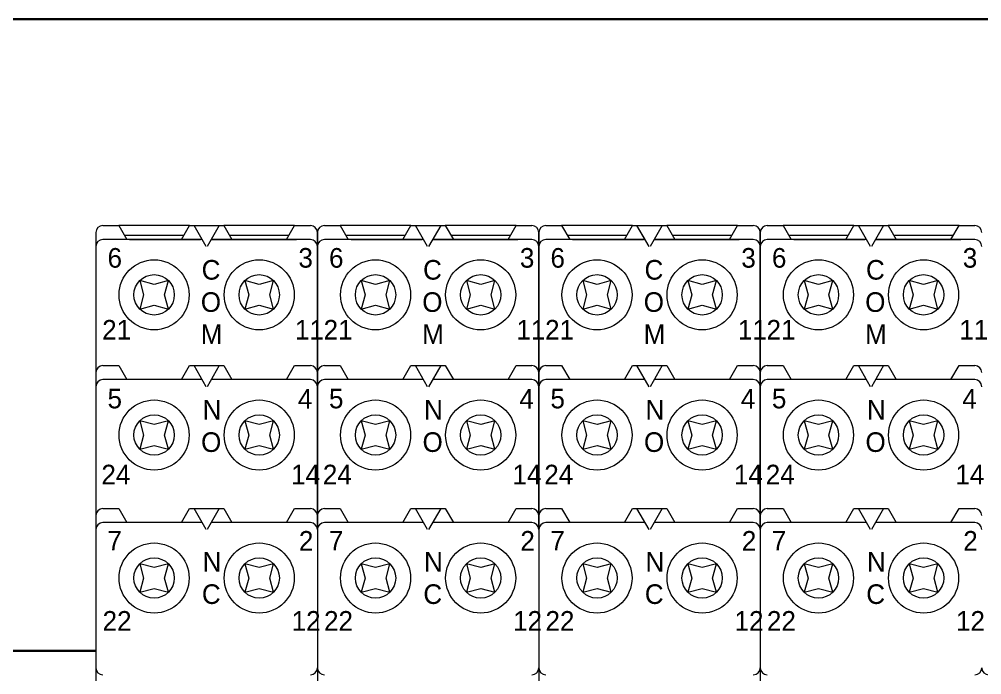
# Model space of a CAD drawing. Header units: millimetres. Extents: x -6000 to 26000, y -6000 to 26000.
# Drawn here: x 86.14 to 95.69, y -4381.99 to -4375.49 of the extents above; entities that cross this region are included whole.
import ezdxf

# ---------------------------------------------------------------- set-up
doc = ezdxf.new("R2010")
doc.units = ezdxf.units.MM
doc.header["$MEASUREMENT"] = 0
for name, color, linetype, lineweight in [('Чертеж и Рисунок_Ном._пера__1', 7, 'Continuous', 15), ('Чертеж и Рисунок_Ном._пера__21', 7, 'Continuous', 30), ('Чертеж и Рисунок_Ном._пера__7', 7, 'Continuous', 15)]:
    doc.layers.add(name, color=color, linetype=linetype, lineweight=lineweight)
doc.styles.add('СГЕНЕРИР_СТИЛЬ_2', font='')
doc.styles.get('СГЕНЕРИР_СТИЛЬ_2').set_extended_font_data('Arial')

msp = doc.modelspace()

# ---------------------------------------------------------------- linework, layer by layer
at = {"layer": 'Чертеж и Рисунок_Ном._пера__21', "color": 7, "linetype": 'Continuous', "lineweight": 30}
for p, q in [((155.3394, -4375.4892), (84.3984, -4375.4892)), ((85.094, -4381.7571), (86.9023, -4381.7571))]:
    msp.add_line(p, q, dxfattribs=at)
at = {"layer": 'Чертеж и Рисунок_Ном._пера__7', "color": 7, "linetype": 'Continuous', "lineweight": 15}
for p, q in [((86.9023, -4377.6049), (86.9023, -4377.744)), ((86.9718, -4377.5354), (87.128, -4377.5354)), ((87.8311, -4377.5354), (87.128, -4377.5354)), ((87.128, -4377.5354), (87.2083, -4377.6745)), ((87.7508, -4377.6745), (87.8311, -4377.5354)), ((87.8311, -4377.5354), (87.876, -4377.5354)), ((87.854, -4377.5354), (88.1483, -4377.5354)), ((87.9563, -4377.6745), (87.876, -4377.5354)), ((87.9964, -4377.744), (87.876, -4377.5354)), ((87.876, -4377.5354), (88.1263, -4377.5354)), ((88.1263, -4377.5354), (88.0059, -4377.744)), ((88.1263, -4377.5354), (88.1712, -4377.5354)), ((88.8743, -4377.5354), (88.1712, -4377.5354)), ((88.1712, -4377.5354), (88.2515, -4377.6745)), ((88.794, -4377.6745), (88.8743, -4377.5354)), ((88.8743, -4377.5354), (89.0305, -4377.5354)), ((89.1, -4377.744), (89.1, -4377.6049)), ((89.1, -4377.6049), (89.1, -4377.744)), ((89.1696, -4377.5354), (89.3257, -4377.5354)), ((90.0288, -4377.5354), (89.3257, -4377.5354)), ((89.3257, -4377.5354), (89.4061, -4377.6745)), ((89.9485, -4377.6745), (90.0288, -4377.5354)), ((90.0288, -4377.5354), (90.0737, -4377.5354)), ((90.0518, -4377.5354), (90.3461, -4377.5354)), ((90.154, -4377.6745), (90.0737, -4377.5354)), ((90.1942, -4377.744), (90.0737, -4377.5354)), ((90.0737, -4377.5354), (90.3241, -4377.5354)), ((90.3241, -4377.5354), (90.2036, -4377.744)), ((90.3241, -4377.5354), (90.369, -4377.5354)), ((91.0721, -4377.5354), (90.369, -4377.5354)), ((90.369, -4377.5354), (90.4493, -4377.6745)), ((90.9918, -4377.6745), (91.0721, -4377.5354)), ((91.0721, -4377.5354), (91.2283, -4377.5354)), ((91.2978, -4377.744), (91.2978, -4377.6049)), ((91.2978, -4377.6049), (91.2978, -4377.744)), ((91.3674, -4377.5354), (91.5235, -4377.5354)), ((92.2266, -4377.5354), (91.5235, -4377.5354)), ((91.5235, -4377.5354), (91.6038, -4377.6745)), ((92.1463, -4377.6745), (92.2266, -4377.5354)), ((92.2266, -4377.5354), (92.2715, -4377.5354)), ((92.2496, -4377.5354), (92.5438, -4377.5354)), ((92.3518, -4377.6745), (92.2715, -4377.5354)), ((92.392, -4377.744), (92.2715, -4377.5354)), ((92.2715, -4377.5354), (92.5219, -4377.5354)), ((92.5219, -4377.5354), (92.4014, -4377.744)), ((92.5219, -4377.5354), (92.5668, -4377.5354)), ((93.2699, -4377.5354), (92.5668, -4377.5354)), ((92.5668, -4377.5354), (92.6471, -4377.6745)), ((93.1896, -4377.6745), (93.2699, -4377.5354)), ((93.2699, -4377.5354), (93.426, -4377.5354)), ((93.4956, -4377.744), (93.4956, -4377.6049)), ((93.4956, -4377.6049), (93.4956, -4377.744)), ((93.5651, -4377.5354), (93.7213, -4377.5354)), ((94.4244, -4377.5354), (93.7213, -4377.5354)), ((93.7213, -4377.5354), (93.8016, -4377.6745)), ((94.3441, -4377.6745), (94.4244, -4377.5354)), ((94.4244, -4377.5354), (94.4693, -4377.5354)), ((94.4474, -4377.5354), (94.7416, -4377.5354)), ((94.5496, -4377.6745), (94.4693, -4377.5354)), ((94.5898, -4377.744), (94.4693, -4377.5354)), ((94.4693, -4377.5354), (94.7197, -4377.5354)), ((94.7197, -4377.5354), (94.5992, -4377.744)), ((94.7197, -4377.5354), (94.7646, -4377.5354)), ((95.4677, -4377.5354), (94.7646, -4377.5354)), ((94.7646, -4377.5354), (94.8449, -4377.6745)), ((95.3874, -4377.6745), (95.4677, -4377.5354)), ((95.4677, -4377.5354), (95.6238, -4377.5354)), ((87.9563, -4377.6745), (86.9718, -4377.6745)), ((87.1842, -4377.6327), (87.7749, -4377.6327)), ((87.2361, -4377.6745), (87.941, -4377.6745)), ((88.046, -4377.6745), (88.8914, -4377.6745)), ((89.0305, -4377.6745), (88.046, -4377.6745)), ((88.0612, -4377.6745), (88.8914, -4377.6745)), ((88.2274, -4377.6327), (88.8181, -4377.6327)), ((90.154, -4377.6745), (89.1696, -4377.6745)), ((89.382, -4377.6327), (89.9726, -4377.6327)), ((89.4339, -4377.6745), (90.1388, -4377.6745)), ((90.2438, -4377.6745), (91.0892, -4377.6745)), ((91.2283, -4377.6745), (90.2438, -4377.6745)), ((90.259, -4377.6745), (91.0892, -4377.6745)), ((90.4252, -4377.6327), (91.0159, -4377.6327)), ((92.3518, -4377.6745), (91.3674, -4377.6745)), ((91.5797, -4377.6327), (92.1704, -4377.6327)), ((91.6317, -4377.6745), (92.3366, -4377.6745)), ((92.4416, -4377.6745), (93.2869, -4377.6745)), ((93.426, -4377.6745), (92.4416, -4377.6745)), ((92.4568, -4377.6745), (93.2869, -4377.6745)), ((92.623, -4377.6327), (93.2137, -4377.6327)), ((94.5496, -4377.6745), (93.5651, -4377.6745)), ((93.7775, -4377.6327), (94.3682, -4377.6327)), ((93.8294, -4377.6745), (94.5344, -4377.6745)), ((94.6394, -4377.6745), (95.4847, -4377.6745)), ((95.6238, -4377.6745), (94.6394, -4377.6745)), ((94.6546, -4377.6745), (95.4847, -4377.6745)), ((94.8208, -4377.6327), (95.4114, -4377.6327)), ((86.9023, -4377.744), (86.9023, -4383.8295)), ((86.9023, -4377.744), (86.9023, -4378.9959)), ((89.1, -4377.744), (89.1, -4383.8295)), ((89.1, -4378.9959), (89.1, -4377.744)), ((89.1, -4377.744), (89.1, -4383.8295)), ((89.1, -4377.744), (89.1, -4378.9959)), ((91.2978, -4377.744), (91.2978, -4383.8295)), ((91.2978, -4378.9959), (91.2978, -4377.744)), ((91.2978, -4377.744), (91.2978, -4383.8295)), ((91.2978, -4377.744), (91.2978, -4378.9959)), ((93.4956, -4377.744), (93.4956, -4383.8295)), ((93.4956, -4378.9959), (93.4956, -4377.744)), ((93.4956, -4377.744), (93.4956, -4383.8295)), ((93.4956, -4377.744), (93.4956, -4378.9959)), ((87.3379, -4378.0823), (87.3758, -4378.2239)), ((87.4795, -4378.1202), (87.3379, -4378.0823)), ((87.6212, -4378.0823), (87.4795, -4378.1202)), ((87.5832, -4378.2239), (87.6212, -4378.0823)), ((88.5228, -4378.1202), (88.3811, -4378.0823)), ((88.3811, -4378.0823), (88.4191, -4378.2239)), ((88.6644, -4378.0823), (88.5228, -4378.1202)), ((88.6265, -4378.2239), (88.6644, -4378.0823)), ((89.5357, -4378.0823), (89.5736, -4378.2239)), ((89.6773, -4378.1202), (89.5357, -4378.0823)), ((89.8189, -4378.0823), (89.6773, -4378.1202)), ((89.781, -4378.2239), (89.8189, -4378.0823)), ((90.7205, -4378.1202), (90.5789, -4378.0823)), ((90.5789, -4378.0823), (90.6169, -4378.2239)), ((90.8622, -4378.0823), (90.7205, -4378.1202)), ((90.8242, -4378.2239), (90.8622, -4378.0823)), ((91.7334, -4378.0823), (91.7714, -4378.2239)), ((91.8751, -4378.1202), (91.7334, -4378.0823)), ((92.0167, -4378.0823), (91.8751, -4378.1202)), ((91.9788, -4378.2239), (92.0167, -4378.0823)), ((92.9183, -4378.1202), (92.7767, -4378.0823)), ((92.7767, -4378.0823), (92.8146, -4378.2239)), ((93.06, -4378.0823), (92.9183, -4378.1202)), ((93.022, -4378.2239), (93.06, -4378.0823)), ((93.9312, -4378.0823), (93.9692, -4378.2239)), ((94.0729, -4378.1202), (93.9312, -4378.0823)), ((94.2145, -4378.0823), (94.0729, -4378.1202)), ((94.1765, -4378.2239), (94.2145, -4378.0823)), ((95.1161, -4378.1202), (94.9745, -4378.0823)), ((94.9745, -4378.0823), (95.0124, -4378.2239)), ((95.2577, -4378.0823), (95.1161, -4378.1202)), ((95.2198, -4378.2239), (95.2577, -4378.0823)), ((87.3758, -4378.2239), (87.3379, -4378.3656)), ((87.6212, -4378.3656), (87.5832, -4378.2239)), ((88.4191, -4378.2239), (88.3811, -4378.3656)), ((88.6644, -4378.3656), (88.6265, -4378.2239)), ((89.5736, -4378.2239), (89.5357, -4378.3656)), ((89.8189, -4378.3656), (89.781, -4378.2239)), ((90.6169, -4378.2239), (90.5789, -4378.3656)), ((90.8622, -4378.3656), (90.8242, -4378.2239)), ((91.7714, -4378.2239), (91.7334, -4378.3656)), ((92.0167, -4378.3656), (91.9788, -4378.2239)), ((92.8146, -4378.2239), (92.7767, -4378.3656)), ((93.06, -4378.3656), (93.022, -4378.2239)), ((93.9692, -4378.2239), (93.9312, -4378.3656)), ((94.2145, -4378.3656), (94.1765, -4378.2239)), ((95.0124, -4378.2239), (94.9745, -4378.3656)), ((95.2577, -4378.3656), (95.2198, -4378.2239)), ((87.3379, -4378.3656), (87.4795, -4378.3276)), ((87.4795, -4378.3276), (87.6212, -4378.3656)), ((88.3811, -4378.3656), (88.5228, -4378.3276)), ((88.5228, -4378.3276), (88.6644, -4378.3656)), ((89.5357, -4378.3656), (89.6773, -4378.3276)), ((89.6773, -4378.3276), (89.8189, -4378.3656)), ((90.5789, -4378.3656), (90.7205, -4378.3276)), ((90.7205, -4378.3276), (90.8622, -4378.3656)), ((91.7334, -4378.3656), (91.8751, -4378.3276)), ((91.8751, -4378.3276), (92.0167, -4378.3656)), ((92.7767, -4378.3656), (92.9183, -4378.3276)), ((92.9183, -4378.3276), (93.06, -4378.3656)), ((93.9312, -4378.3656), (94.0729, -4378.3276)), ((94.0729, -4378.3276), (94.2145, -4378.3656)), ((94.9745, -4378.3656), (95.1161, -4378.3276)), ((95.1161, -4378.3276), (95.2577, -4378.3656)), ((86.9718, -4378.9264), (87.128, -4378.9264)), ((87.128, -4378.9264), (87.2083, -4379.0655)), ((87.7508, -4379.0655), (87.8311, -4378.9264)), ((87.8311, -4378.9264), (87.876, -4378.9264)), ((87.9964, -4379.135), (87.876, -4378.9264)), ((87.876, -4378.9264), (88.1263, -4378.9264)), ((88.1263, -4378.9264), (88.0059, -4379.135)), ((88.1263, -4378.9264), (88.1712, -4378.9264)), ((88.1712, -4378.9264), (88.2515, -4379.0655)), ((88.794, -4379.0655), (88.8743, -4378.9264)), ((88.8743, -4378.9264), (89.0305, -4378.9264)), ((89.1696, -4378.9264), (89.3257, -4378.9264)), ((89.3257, -4378.9264), (89.4061, -4379.0655)), ((89.9485, -4379.0655), (90.0288, -4378.9264)), ((90.0288, -4378.9264), (90.0737, -4378.9264)), ((90.1942, -4379.135), (90.0737, -4378.9264)), ((90.0737, -4378.9264), (90.3241, -4378.9264)), ((90.3241, -4378.9264), (90.2036, -4379.135)), ((90.3241, -4378.9264), (90.369, -4378.9264)), ((90.369, -4378.9264), (90.4493, -4379.0655)), ((90.9918, -4379.0655), (91.0721, -4378.9264)), ((91.0721, -4378.9264), (91.2283, -4378.9264)), ((91.3674, -4378.9264), (91.5235, -4378.9264)), ((91.5235, -4378.9264), (91.6038, -4379.0655)), ((92.1463, -4379.0655), (92.2266, -4378.9264)), ((92.2266, -4378.9264), (92.2715, -4378.9264)), ((92.392, -4379.135), (92.2715, -4378.9264)), ((92.2715, -4378.9264), (92.5219, -4378.9264)), ((92.5219, -4378.9264), (92.4014, -4379.135)), ((92.5219, -4378.9264), (92.5668, -4378.9264)), ((92.5668, -4378.9264), (92.6471, -4379.0655)), ((93.1896, -4379.0655), (93.2699, -4378.9264)), ((93.2699, -4378.9264), (93.426, -4378.9264)), ((93.5651, -4378.9264), (93.7213, -4378.9264)), ((93.7213, -4378.9264), (93.8016, -4379.0655)), ((94.3441, -4379.0655), (94.4244, -4378.9264)), ((94.4244, -4378.9264), (94.4693, -4378.9264)), ((94.5898, -4379.135), (94.4693, -4378.9264)), ((94.4693, -4378.9264), (94.7197, -4378.9264)), ((94.7197, -4378.9264), (94.5992, -4379.135)), ((94.7197, -4378.9264), (94.7646, -4378.9264)), ((94.7646, -4378.9264), (94.8449, -4379.0655)), ((95.3874, -4379.0655), (95.4677, -4378.9264)), ((95.4677, -4378.9264), (95.6238, -4378.9264)), ((86.9023, -4378.9959), (86.9023, -4379.135)), ((89.1, -4379.135), (89.1, -4378.9959)), ((89.1, -4378.9959), (89.1, -4379.135)), ((91.2978, -4379.135), (91.2978, -4378.9959)), ((91.2978, -4378.9959), (91.2978, -4379.135)), ((93.4956, -4379.135), (93.4956, -4378.9959)), ((93.4956, -4378.9959), (93.4956, -4379.135)), ((86.9023, -4379.135), (86.9023, -4380.4147)), ((87.9563, -4379.0655), (86.9718, -4379.0655)), ((89.0305, -4379.0655), (88.046, -4379.0655)), ((89.1, -4380.4147), (89.1, -4379.135)), ((89.1, -4379.135), (89.1, -4380.4147)), ((90.154, -4379.0655), (89.1696, -4379.0655)), ((91.2283, -4379.0655), (90.2438, -4379.0655)), ((91.2978, -4380.4147), (91.2978, -4379.135)), ((91.2978, -4379.135), (91.2978, -4380.4147)), ((92.3518, -4379.0655), (91.3674, -4379.0655)), ((93.426, -4379.0655), (92.4416, -4379.0655)), ((93.4956, -4380.4147), (93.4956, -4379.135)), ((93.4956, -4379.135), (93.4956, -4380.4147)), ((94.5496, -4379.0655), (93.5651, -4379.0655)), ((95.6238, -4379.0655), (94.6394, -4379.0655)), ((87.3379, -4379.4733), (87.3758, -4379.6149)), ((87.4795, -4379.5112), (87.3379, -4379.4733)), ((87.6212, -4379.4733), (87.4795, -4379.5112)), ((87.5832, -4379.6149), (87.6212, -4379.4733)), ((88.3811, -4379.4733), (88.4191, -4379.6149)), ((88.5228, -4379.5112), (88.3811, -4379.4733)), ((88.6644, -4379.4733), (88.5228, -4379.5112)), ((88.6265, -4379.6149), (88.6644, -4379.4733)), ((89.5357, -4379.4733), (89.5736, -4379.6149)), ((89.6773, -4379.5112), (89.5357, -4379.4733)), ((89.8189, -4379.4733), (89.6773, -4379.5112)), ((89.781, -4379.6149), (89.8189, -4379.4733)), ((90.5789, -4379.4733), (90.6169, -4379.6149)), ((90.7205, -4379.5112), (90.5789, -4379.4733)), ((90.8622, -4379.4733), (90.7205, -4379.5112)), ((90.8242, -4379.6149), (90.8622, -4379.4733)), ((91.7334, -4379.4733), (91.7714, -4379.6149)), ((91.8751, -4379.5112), (91.7334, -4379.4733)), ((92.0167, -4379.4733), (91.8751, -4379.5112)), ((91.9788, -4379.6149), (92.0167, -4379.4733)), ((92.7767, -4379.4733), (92.8146, -4379.6149)), ((92.9183, -4379.5112), (92.7767, -4379.4733)), ((93.06, -4379.4733), (92.9183, -4379.5112)), ((93.022, -4379.6149), (93.06, -4379.4733)), ((93.9312, -4379.4733), (93.9692, -4379.6149)), ((94.0729, -4379.5112), (93.9312, -4379.4733)), ((94.2145, -4379.4733), (94.0729, -4379.5112)), ((94.1765, -4379.6149), (94.2145, -4379.4733)), ((94.9745, -4379.4733), (95.0124, -4379.6149)), ((95.1161, -4379.5112), (94.9745, -4379.4733)), ((95.2577, -4379.4733), (95.1161, -4379.5112)), ((95.2198, -4379.6149), (95.2577, -4379.4733)), ((87.3758, -4379.6149), (87.3379, -4379.7566)), ((87.6212, -4379.7566), (87.5832, -4379.6149)), ((88.4191, -4379.6149), (88.3811, -4379.7566)), ((88.6644, -4379.7566), (88.6265, -4379.6149)), ((89.5736, -4379.6149), (89.5357, -4379.7566)), ((89.8189, -4379.7566), (89.781, -4379.6149)), ((90.6169, -4379.6149), (90.5789, -4379.7566)), ((90.8622, -4379.7566), (90.8242, -4379.6149)), ((91.7714, -4379.6149), (91.7334, -4379.7566)), ((92.0167, -4379.7566), (91.9788, -4379.6149)), ((92.8146, -4379.6149), (92.7767, -4379.7566)), ((93.06, -4379.7566), (93.022, -4379.6149)), ((93.9692, -4379.6149), (93.9312, -4379.7566)), ((94.2145, -4379.7566), (94.1765, -4379.6149)), ((95.0124, -4379.6149), (94.9745, -4379.7566)), ((95.2577, -4379.7566), (95.2198, -4379.6149)), ((87.3379, -4379.7566), (87.4795, -4379.7186)), ((87.4795, -4379.7186), (87.6212, -4379.7566)), ((88.3811, -4379.7566), (88.5228, -4379.7186)), ((88.5228, -4379.7186), (88.6644, -4379.7566)), ((89.5357, -4379.7566), (89.6773, -4379.7186)), ((89.6773, -4379.7186), (89.8189, -4379.7566)), ((90.5789, -4379.7566), (90.7205, -4379.7186)), ((90.7205, -4379.7186), (90.8622, -4379.7566)), ((91.7334, -4379.7566), (91.8751, -4379.7186)), ((91.8751, -4379.7186), (92.0167, -4379.7566)), ((92.7767, -4379.7566), (92.9183, -4379.7186)), ((92.9183, -4379.7186), (93.06, -4379.7566)), ((93.9312, -4379.7566), (94.0729, -4379.7186)), ((94.0729, -4379.7186), (94.2145, -4379.7566)), ((94.9745, -4379.7566), (95.1161, -4379.7186)), ((95.1161, -4379.7186), (95.2577, -4379.7566)), ((86.9718, -4380.3452), (87.128, -4380.3452)), ((87.128, -4380.3452), (87.2083, -4380.4843)), ((87.7508, -4380.4843), (87.8311, -4380.3452)), ((87.8311, -4380.3452), (87.876, -4380.3452)), ((87.9964, -4380.5538), (87.876, -4380.3452)), ((87.876, -4380.3452), (88.1263, -4380.3452)), ((88.1263, -4380.3452), (88.0059, -4380.5538)), ((88.1263, -4380.3452), (88.1712, -4380.3452)), ((88.1712, -4380.3452), (88.2515, -4380.4843)), ((88.794, -4380.4843), (88.8743, -4380.3452)), ((88.8743, -4380.3452), (89.0305, -4380.3452)), ((89.1696, -4380.3452), (89.3257, -4380.3452)), ((89.3257, -4380.3452), (89.4061, -4380.4843)), ((89.9485, -4380.4843), (90.0288, -4380.3452)), ((90.0288, -4380.3452), (90.0737, -4380.3452)), ((90.1942, -4380.5538), (90.0737, -4380.3452)), ((90.0737, -4380.3452), (90.3241, -4380.3452)), ((90.3241, -4380.3452), (90.2036, -4380.5538)), ((90.3241, -4380.3452), (90.369, -4380.3452)), ((90.369, -4380.3452), (90.4493, -4380.4843)), ((90.9918, -4380.4843), (91.0721, -4380.3452)), ((91.0721, -4380.3452), (91.2283, -4380.3452)), ((91.3674, -4380.3452), (91.5235, -4380.3452)), ((91.5235, -4380.3452), (91.6038, -4380.4843)), ((92.1463, -4380.4843), (92.2266, -4380.3452)), ((92.2266, -4380.3452), (92.2715, -4380.3452)), ((92.392, -4380.5538), (92.2715, -4380.3452)), ((92.2715, -4380.3452), (92.5219, -4380.3452)), ((92.5219, -4380.3452), (92.4014, -4380.5538)), ((92.5219, -4380.3452), (92.5668, -4380.3452)), ((92.5668, -4380.3452), (92.6471, -4380.4843)), ((93.1896, -4380.4843), (93.2699, -4380.3452)), ((93.2699, -4380.3452), (93.426, -4380.3452)), ((93.5651, -4380.3452), (93.7213, -4380.3452)), ((93.7213, -4380.3452), (93.8016, -4380.4843)), ((94.3441, -4380.4843), (94.4244, -4380.3452)), ((94.4244, -4380.3452), (94.4693, -4380.3452)), ((94.5898, -4380.5538), (94.4693, -4380.3452)), ((94.4693, -4380.3452), (94.7197, -4380.3452)), ((94.7197, -4380.3452), (94.5992, -4380.5538)), ((94.7197, -4380.3452), (94.7646, -4380.3452)), ((94.7646, -4380.3452), (94.8449, -4380.4843)), ((95.3874, -4380.4843), (95.4677, -4380.3452)), ((95.4677, -4380.3452), (95.6238, -4380.3452)), ((86.9023, -4380.4147), (86.9023, -4380.5538)), ((87.9563, -4380.4843), (86.9718, -4380.4843)), ((89.0305, -4380.4843), (88.046, -4380.4843)), ((89.1, -4380.5538), (89.1, -4380.4147)), ((89.1, -4380.4147), (89.1, -4380.5538)), ((90.154, -4380.4843), (89.1696, -4380.4843)), ((91.2283, -4380.4843), (90.2438, -4380.4843)), ((91.2978, -4380.5538), (91.2978, -4380.4147)), ((91.2978, -4380.4147), (91.2978, -4380.5538)), ((92.3518, -4380.4843), (91.3674, -4380.4843)), ((93.426, -4380.4843), (92.4416, -4380.4843)), ((93.4956, -4380.5538), (93.4956, -4380.4147)), ((93.4956, -4380.4147), (93.4956, -4380.5538)), ((94.5496, -4380.4843), (93.5651, -4380.4843)), ((95.6238, -4380.4843), (94.6394, -4380.4843)), ((87.3379, -4380.8921), (87.3758, -4381.0337)), ((87.4795, -4380.9301), (87.3379, -4380.8921)), ((87.6212, -4380.8921), (87.4795, -4380.9301)), ((87.5832, -4381.0337), (87.6212, -4380.8921)), ((88.5228, -4380.9301), (88.3811, -4380.8921)), ((88.3811, -4380.8921), (88.4191, -4381.0337)), ((88.6644, -4380.8921), (88.5228, -4380.9301)), ((88.6265, -4381.0337), (88.6644, -4380.8921)), ((89.5357, -4380.8921), (89.5736, -4381.0337)), ((89.6773, -4380.9301), (89.5357, -4380.8921)), ((89.8189, -4380.8921), (89.6773, -4380.9301)), ((89.781, -4381.0337), (89.8189, -4380.8921)), ((90.7205, -4380.9301), (90.5789, -4380.8921)), ((90.5789, -4380.8921), (90.6169, -4381.0337)), ((90.8622, -4380.8921), (90.7205, -4380.9301)), ((90.8242, -4381.0337), (90.8622, -4380.8921)), ((91.7334, -4380.8921), (91.7714, -4381.0337)), ((91.8751, -4380.9301), (91.7334, -4380.8921)), ((92.0167, -4380.8921), (91.8751, -4380.9301)), ((91.9788, -4381.0337), (92.0167, -4380.8921)), ((92.9183, -4380.9301), (92.7767, -4380.8921)), ((92.7767, -4380.8921), (92.8146, -4381.0337)), ((93.06, -4380.8921), (92.9183, -4380.9301)), ((93.022, -4381.0337), (93.06, -4380.8921)), ((93.9312, -4380.8921), (93.9692, -4381.0337)), ((94.0729, -4380.9301), (93.9312, -4380.8921)), ((94.2145, -4380.8921), (94.0729, -4380.9301)), ((94.1765, -4381.0337), (94.2145, -4380.8921)), ((95.1161, -4380.9301), (94.9745, -4380.8921)), ((94.9745, -4380.8921), (95.0124, -4381.0337)), ((95.2577, -4380.8921), (95.1161, -4380.9301)), ((95.2198, -4381.0337), (95.2577, -4380.8921)), ((87.3758, -4381.0337), (87.3379, -4381.1754)), ((87.6212, -4381.1754), (87.5832, -4381.0337)), ((88.4191, -4381.0337), (88.3811, -4381.1754)), ((88.6644, -4381.1754), (88.6265, -4381.0337)), ((89.5736, -4381.0337), (89.5357, -4381.1754)), ((89.8189, -4381.1754), (89.781, -4381.0337)), ((90.6169, -4381.0337), (90.5789, -4381.1754)), ((90.8622, -4381.1754), (90.8242, -4381.0337)), ((91.7714, -4381.0337), (91.7334, -4381.1754)), ((92.0167, -4381.1754), (91.9788, -4381.0337)), ((92.8146, -4381.0337), (92.7767, -4381.1754)), ((93.06, -4381.1754), (93.022, -4381.0337)), ((93.9692, -4381.0337), (93.9312, -4381.1754)), ((94.2145, -4381.1754), (94.1765, -4381.0337)), ((95.0124, -4381.0337), (94.9745, -4381.1754)), ((95.2577, -4381.1754), (95.2198, -4381.0337)), ((87.3379, -4381.1754), (87.4795, -4381.1374)), ((87.4795, -4381.1374), (87.6212, -4381.1754)), ((88.3811, -4381.1754), (88.5228, -4381.1374)), ((88.5228, -4381.1374), (88.6644, -4381.1754)), ((89.5357, -4381.1754), (89.6773, -4381.1374)), ((89.6773, -4381.1374), (89.8189, -4381.1754)), ((90.5789, -4381.1754), (90.7205, -4381.1374)), ((90.7205, -4381.1374), (90.8622, -4381.1754)), ((91.7334, -4381.1754), (91.8751, -4381.1374)), ((91.8751, -4381.1374), (92.0167, -4381.1754)), ((92.7767, -4381.1754), (92.9183, -4381.1374)), ((92.9183, -4381.1374), (93.06, -4381.1754)), ((93.9312, -4381.1754), (94.0729, -4381.1374)), ((94.0729, -4381.1374), (94.2145, -4381.1754)), ((94.9745, -4381.1754), (95.1161, -4381.1374)), ((95.1161, -4381.1374), (95.2577, -4381.1754))]:
    msp.add_line(p, q, dxfattribs=at)
for centre, radius in [((87.4795, -4378.2239), 0.3477), ((88.5228, -4378.2239), 0.3477), ((89.6773, -4378.2239), 0.3477), ((90.7205, -4378.2239), 0.3477), ((91.8751, -4378.2239), 0.3477), ((92.9183, -4378.2239), 0.3477), ((94.0729, -4378.2239), 0.3477), ((95.1161, -4378.2239), 0.3477), ((87.4795, -4378.2239), 0.2003), ((88.5228, -4378.2239), 0.2003), ((89.6773, -4378.2239), 0.2003), ((90.7205, -4378.2239), 0.2003), ((91.8751, -4378.2239), 0.2003), ((92.9183, -4378.2239), 0.2003), ((94.0729, -4378.2239), 0.2003), ((95.1161, -4378.2239), 0.2003), ((87.4795, -4379.6149), 0.3477), ((88.5228, -4379.6149), 0.3477), ((89.6773, -4379.6149), 0.3477), ((90.7205, -4379.6149), 0.3477), ((91.8751, -4379.6149), 0.3477), ((92.9183, -4379.6149), 0.3477), ((94.0729, -4379.6149), 0.3477), ((95.1161, -4379.6149), 0.3477), ((87.4795, -4379.6149), 0.2003), ((88.5228, -4379.6149), 0.2003), ((89.6773, -4379.6149), 0.2003), ((90.7205, -4379.6149), 0.2003), ((91.8751, -4379.6149), 0.2003), ((92.9183, -4379.6149), 0.2003), ((94.0729, -4379.6149), 0.2003), ((95.1161, -4379.6149), 0.2003), ((87.4795, -4381.0337), 0.3477), ((88.5228, -4381.0337), 0.3477), ((89.6773, -4381.0337), 0.3477), ((90.7205, -4381.0337), 0.3477), ((91.8751, -4381.0337), 0.3477), ((92.9183, -4381.0337), 0.3477), ((94.0729, -4381.0337), 0.3477), ((95.1161, -4381.0337), 0.3477), ((87.4795, -4381.0337), 0.2003), ((88.5228, -4381.0337), 0.2003), ((89.6773, -4381.0337), 0.2003), ((90.7205, -4381.0337), 0.2003), ((91.8751, -4381.0337), 0.2003), ((92.9183, -4381.0337), 0.2003), ((94.0729, -4381.0337), 0.2003), ((95.1161, -4381.0337), 0.2003)]:
    msp.add_circle(centre, radius, dxfattribs=at)
for centre, start, end in [((86.9718, -4377.6049), 90, 180), ((89.0305, -4377.6049), 0, 90), ((89.1696, -4377.6049), 90, 180), ((91.2283, -4377.6049), 0, 90), ((91.3674, -4377.6049), 90, 180), ((93.426, -4377.6049), 0, 90), ((93.5651, -4377.6049), 90, 180), ((95.6238, -4377.6049), 0, 90), ((86.9718, -4377.744), 90, 180), ((89.0305, -4377.744), 0, 90), ((89.1696, -4377.744), 90, 180), ((91.2283, -4377.744), 0, 90), ((91.3674, -4377.744), 90, 180), ((93.426, -4377.744), 0, 90), ((93.5651, -4377.744), 90, 180), ((95.6238, -4377.744), 0, 90), ((86.9718, -4378.9959), 90, 180), ((89.0305, -4378.9959), 0, 90), ((89.1696, -4378.9959), 90, 180), ((91.2283, -4378.9959), 0, 90), ((91.3674, -4378.9959), 90, 180), ((93.426, -4378.9959), 0, 90), ((93.5651, -4378.9959), 90, 180), ((95.6238, -4378.9959), 0, 90), ((86.9718, -4379.135), 90, 180), ((89.0305, -4379.135), 0, 90), ((89.1696, -4379.135), 90, 180), ((91.2283, -4379.135), 0, 90), ((91.3674, -4379.135), 90, 180), ((93.426, -4379.135), 0, 90), ((93.5651, -4379.135), 90, 180), ((95.6238, -4379.135), 0, 90), ((86.9718, -4380.4147), 90, 180), ((89.0305, -4380.4147), 0, 90), ((89.1696, -4380.4147), 90, 180), ((91.2283, -4380.4147), 0, 90), ((91.3674, -4380.4147), 90, 180), ((93.426, -4380.4147), 0, 90), ((93.5651, -4380.4147), 90, 180), ((95.6238, -4380.4147), 0, 90), ((86.9718, -4380.5538), 90, 180), ((89.0305, -4380.5538), 0, 90), ((89.1696, -4380.5538), 90, 180), ((91.2283, -4380.5538), 0, 90), ((91.3674, -4380.5538), 90, 180), ((93.426, -4380.5538), 0, 90), ((93.5651, -4380.5538), 90, 180), ((95.6238, -4380.5538), 0, 90), ((86.9718, -4381.924), 180, 270), ((89.0305, -4381.924), 270, 0), ((89.1696, -4381.924), 180, 270), ((91.2283, -4381.924), 270, 0), ((91.3674, -4381.924), 180, 270), ((93.426, -4381.924), 270, 0), ((93.5651, -4381.924), 180, 270), ((95.6238, -4381.924), 270, 0), ((95.7629, -4381.924), 180, 270)]:
    msp.add_arc(centre, 0.0695, start, end, dxfattribs=at)

# ---------------------------------------------------------------- texts
at = {"layer": 'Чертеж и Рисунок_Ном._пера__1', "color": 7, "linetype": 'Continuous', "lineweight": 15, "char_height": 0.19474, "attachment_point": 7, "style": 'СГЕНЕРИР_СТИЛЬ_2'}
for s, insert in [('\\A1;{\\W0.950000x;\\pql;\\fArial|b0|i0|c204|p38;6}', (87.0177, -4377.957)), ('\\A1;{\\W0.950000x;\\pql;\\fArial|b0|i0|c204|p38;3}', (88.9118, -4377.957)), ('\\A1;{\\W0.950000x;\\pql;\\fArial|b0|i0|c204|p38;6}', (89.2155, -4377.957)), ('\\A1;{\\W0.950000x;\\pql;\\fArial|b0|i0|c204|p38;3}', (91.1095, -4377.957)), ('\\A1;{\\W0.950000x;\\pql;\\fArial|b0|i0|c204|p38;6}', (91.4133, -4377.957)), ('\\A1;{\\W0.950000x;\\pql;\\fArial|b0|i0|c204|p38;3}', (93.3073, -4377.957)), ('\\A1;{\\W0.950000x;\\pql;\\fArial|b0|i0|c204|p38;6}', (93.611, -4377.957)), ('\\A1;{\\W0.950000x;\\pql;\\fArial|b0|i0|c204|p38;3}', (95.5051, -4377.957)), ('\\A1;{\\W0.950000x;\\pql;\\fArial|b0|i0|c204|p38;C}', (87.9512, -4378.0756)), ('\\A1;{\\W0.950000x;\\pql;\\fArial|b0|i0|c204|p38;C}', (90.1489, -4378.0756)), ('\\A1;{\\W0.950000x;\\pql;\\fArial|b0|i0|c204|p38;C}', (92.3467, -4378.0756)), ('\\A1;{\\W0.950000x;\\pql;\\fArial|b0|i0|c204|p38;C}', (94.5445, -4378.0756)), ('\\A1;{\\W0.950000x;\\pql;\\fArial|b0|i0|c204|p38;O}', (87.943, -4378.3956)), ('\\A1;{\\W0.950000x;\\pql;\\fArial|b0|i0|c204|p38;O}', (90.1408, -4378.3956)), ('\\A1;{\\W0.950000x;\\pql;\\fArial|b0|i0|c204|p38;O}', (92.3386, -4378.3956)), ('\\A1;{\\W0.950000x;\\pql;\\fArial|b0|i0|c204|p38;O}', (94.5364, -4378.3956)), ('\\A1;{\\W0.950000x;\\pql;\\fArial|b0|i0|c204|p38;21}', (86.9642, -4378.6677)), ('\\A1;{\\W0.950000x;\\pql;\\fArial|b0|i0|c204|p38;11}', (88.8775, -4378.6677)), ('\\A1;{\\W0.950000x;\\pql;\\fArial|b0|i0|c204|p38;21}', (89.162, -4378.6677)), ('\\A1;{\\W0.950000x;\\pql;\\fArial|b0|i0|c204|p38;11}', (91.0753, -4378.6677)), ('\\A1;{\\W0.950000x;\\pql;\\fArial|b0|i0|c204|p38;21}', (91.3598, -4378.6677)), ('\\A1;{\\W0.950000x;\\pql;\\fArial|b0|i0|c204|p38;11}', (93.2731, -4378.6677)), ('\\A1;{\\W0.950000x;\\pql;\\fArial|b0|i0|c204|p38;21}', (93.5575, -4378.6677)), ('\\A1;{\\W0.950000x;\\pql;\\fArial|b0|i0|c204|p38;11}', (95.4708, -4378.6677)), ('\\A1;{\\W0.950000x;\\pql;\\fArial|b0|i0|c204|p38;M}', (87.9424, -4378.7122)), ('\\A1;{\\W0.950000x;\\pql;\\fArial|b0|i0|c204|p38;M}', (90.1401, -4378.7122)), ('\\A1;{\\W0.950000x;\\pql;\\fArial|b0|i0|c204|p38;M}', (92.3379, -4378.7122)), ('\\A1;{\\W0.950000x;\\pql;\\fArial|b0|i0|c204|p38;M}', (94.5357, -4378.7122)), ('\\A1;{\\W0.950000x;\\pql;\\fArial|b0|i0|c204|p38;5}', (87.0173, -4379.3529)), ('\\A1;{\\W0.950000x;\\pql;\\fArial|b0|i0|c204|p38;5}', (89.2151, -4379.3529)), ('\\A1;{\\W0.950000x;\\pql;\\fArial|b0|i0|c204|p38;5}', (91.4128, -4379.3529)), ('\\A1;{\\W0.950000x;\\pql;\\fArial|b0|i0|c204|p38;5}', (93.6106, -4379.3529)), ('\\A1;{\\W0.950000x;\\pql;\\fArial|b0|i0|c204|p38;4}', (88.9066, -4379.3527)), ('\\A1;{\\W0.950000x;\\pql;\\fArial|b0|i0|c204|p38;4}', (91.1044, -4379.3527)), ('\\A1;{\\W0.950000x;\\pql;\\fArial|b0|i0|c204|p38;4}', (93.3022, -4379.3527)), ('\\A1;{\\W0.950000x;\\pql;\\fArial|b0|i0|c204|p38;4}', (95.5, -4379.3527)), ('\\A1;{\\W0.950000x;\\pql;\\fArial|b0|i0|c204|p38;N}', (87.9606, -4379.462)), ('\\A1;{\\W0.950000x;\\pql;\\fArial|b0|i0|c204|p38;N}', (90.1584, -4379.462)), ('\\A1;{\\W0.950000x;\\pql;\\fArial|b0|i0|c204|p38;N}', (92.3562, -4379.462)), ('\\A1;{\\W0.950000x;\\pql;\\fArial|b0|i0|c204|p38;N}', (94.5539, -4379.462)), ('\\A1;{\\W0.950000x;\\pql;\\fArial|b0|i0|c204|p38;O}', (87.9458, -4379.7852)), ('\\A1;{\\W0.950000x;\\pql;\\fArial|b0|i0|c204|p38;O}', (90.1436, -4379.7852)), ('\\A1;{\\W0.950000x;\\pql;\\fArial|b0|i0|c204|p38;O}', (92.3414, -4379.7852)), ('\\A1;{\\W0.950000x;\\pql;\\fArial|b0|i0|c204|p38;O}', (94.5391, -4379.7852)), ('\\A1;{\\W0.950000x;\\pql;\\fArial|b0|i0|c204|p38;24}', (86.9566, -4380.1044)), ('\\A1;{\\W0.950000x;\\pql;\\fArial|b0|i0|c204|p38;14}', (88.8386, -4380.1044)), ('\\A1;{\\W0.950000x;\\pql;\\fArial|b0|i0|c204|p38;24}', (89.1543, -4380.1044)), ('\\A1;{\\W0.950000x;\\pql;\\fArial|b0|i0|c204|p38;14}', (91.0364, -4380.1044)), ('\\A1;{\\W0.950000x;\\pql;\\fArial|b0|i0|c204|p38;24}', (91.3521, -4380.1044)), ('\\A1;{\\W0.950000x;\\pql;\\fArial|b0|i0|c204|p38;14}', (93.2342, -4380.1044)), ('\\A1;{\\W0.950000x;\\pql;\\fArial|b0|i0|c204|p38;24}', (93.5499, -4380.1044)), ('\\A1;{\\W0.950000x;\\pql;\\fArial|b0|i0|c204|p38;14}', (95.4319, -4380.1044)), ('\\A1;{\\W0.950000x;\\pql;\\fArial|b0|i0|c204|p38;7}', (87.0166, -4380.7605)), ('\\A1;{\\W0.950000x;\\pql;\\fArial|b0|i0|c204|p38;2}', (88.9166, -4380.7622)), ('\\A1;{\\W0.950000x;\\pql;\\fArial|b0|i0|c204|p38;7}', (89.2143, -4380.7605)), ('\\A1;{\\W0.950000x;\\pql;\\fArial|b0|i0|c204|p38;2}', (91.1144, -4380.7622)), ('\\A1;{\\W0.950000x;\\pql;\\fArial|b0|i0|c204|p38;7}', (91.4121, -4380.7605)), ('\\A1;{\\W0.950000x;\\pql;\\fArial|b0|i0|c204|p38;2}', (93.3122, -4380.7622)), ('\\A1;{\\W0.950000x;\\pql;\\fArial|b0|i0|c204|p38;7}', (93.6099, -4380.7605)), ('\\A1;{\\W0.950000x;\\pql;\\fArial|b0|i0|c204|p38;2}', (95.51, -4380.7622)), ('\\A1;{\\W0.950000x;\\pql;\\fArial|b0|i0|c204|p38;N}', (87.9606, -4380.9706)), ('\\A1;{\\W0.950000x;\\pql;\\fArial|b0|i0|c204|p38;N}', (90.1584, -4380.9706)), ('\\A1;{\\W0.950000x;\\pql;\\fArial|b0|i0|c204|p38;N}', (92.3562, -4380.9706)), ('\\A1;{\\W0.950000x;\\pql;\\fArial|b0|i0|c204|p38;N}', (94.5539, -4380.9706)), ('\\A1;{\\W0.950000x;\\pql;\\fArial|b0|i0|c204|p38;C}', (87.9539, -4381.2937)), ('\\A1;{\\W0.950000x;\\pql;\\fArial|b0|i0|c204|p38;C}', (90.1517, -4381.2937)), ('\\A1;{\\W0.950000x;\\pql;\\fArial|b0|i0|c204|p38;C}', (92.3495, -4381.2937)), ('\\A1;{\\W0.950000x;\\pql;\\fArial|b0|i0|c204|p38;C}', (94.5473, -4381.2937)), ('\\A1;{\\W0.950000x;\\pql;\\fArial|b0|i0|c204|p38;22}', (86.9683, -4381.5564)), ('\\A1;{\\W0.950000x;\\pql;\\fArial|b0|i0|c204|p38;12}', (88.8444, -4381.5564)), ('\\A1;{\\W0.950000x;\\pql;\\fArial|b0|i0|c204|p38;22}', (89.166, -4381.5564)), ('\\A1;{\\W0.950000x;\\pql;\\fArial|b0|i0|c204|p38;12}', (91.0421, -4381.5564)), ('\\A1;{\\W0.950000x;\\pql;\\fArial|b0|i0|c204|p38;22}', (91.3638, -4381.5564)), ('\\A1;{\\W0.950000x;\\pql;\\fArial|b0|i0|c204|p38;12}', (93.2399, -4381.5564)), ('\\A1;{\\W0.950000x;\\pql;\\fArial|b0|i0|c204|p38;22}', (93.5616, -4381.5564)), ('\\A1;{\\W0.950000x;\\pql;\\fArial|b0|i0|c204|p38;12}', (95.4377, -4381.5564))]:
    msp.add_mtext(s, dxfattribs=dict(at, insert=insert))

doc.saveas('drawing.dxf')
